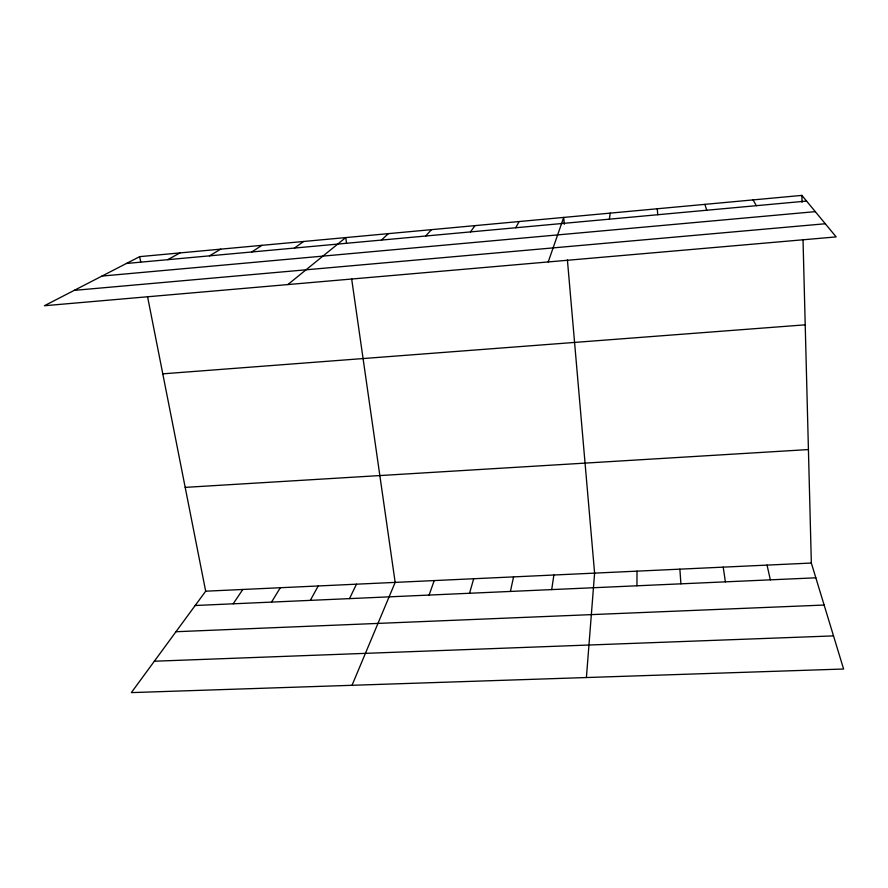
<?xml version="1.0" encoding="UTF-8"?>
<svg xmlns="http://www.w3.org/2000/svg" width="888" height="888" viewBox="0 0 888 888"><rect width="100%" height="100%" fill="white"/><g stroke="black" fill="none" stroke-linecap="round" stroke-linejoin="round"><path stroke-width="1.33" d="M636.94 585.791L637.007 571.15M586.402 677.533L594.605 573.115L567.41 259.995M609.379 219.169L610.211 213.12M551.703 589.599L553.879 575.013M510.4 591.441L513.575 576.889M469.541 593.262L473.693 578.743M548.229 261.938L563.714 217.416L564.313 224.287M429.104 595.06L434.221 580.574M352.025 685.303L395.16 582.395L351.637 278.765M349.506 598.612L356.488 584.182M515.75 227.761L519.114 221.545M310.323 600.366L318.215 585.969M271.55 602.097L280.319 587.723M233.178 603.807L242.813 589.466M470.462 231.912L475.036 225.619M147.53 296.514L205.672 591.197L131.346 692.607L843.6 669.019L811.343 563.048L803.018 239.505M425.696 236.019L431.446 229.659M381.452 240.071L388.345 233.644M287.845 284.571L345.743 237.584L346.52 243.068M294.494 248.052L303.607 241.481M251.759 251.97L261.938 245.332M209.501 255.855L220.735 249.139M167.721 259.685L179.975 252.914M139.671 256.643L44.4 305.738L836.163 236.907L801.875 195.393L139.671 256.643L140.715 261.96M126.418 263.47L806.57 201.077M101.976 276.068L815.306 211.644M74.215 290.365L825.307 223.754M162.793 373.837L805.216 324.83M185.192 487.379L808.424 449.561M205.672 591.197L811.343 563.048M195.194 605.505L815.839 577.811M175.968 631.723L824.131 605.039M154.357 661.227L833.521 635.897M753.08 199.911L756.343 205.683M704.883 204.362L706.748 210.234M767.043 565.101L770.351 579.842M723.221 567.143L725.385 581.851M657.264 208.769L657.764 214.73M679.875 569.153L680.907 583.827M801.875 195.393L802.053 202.286"/></g></svg>
